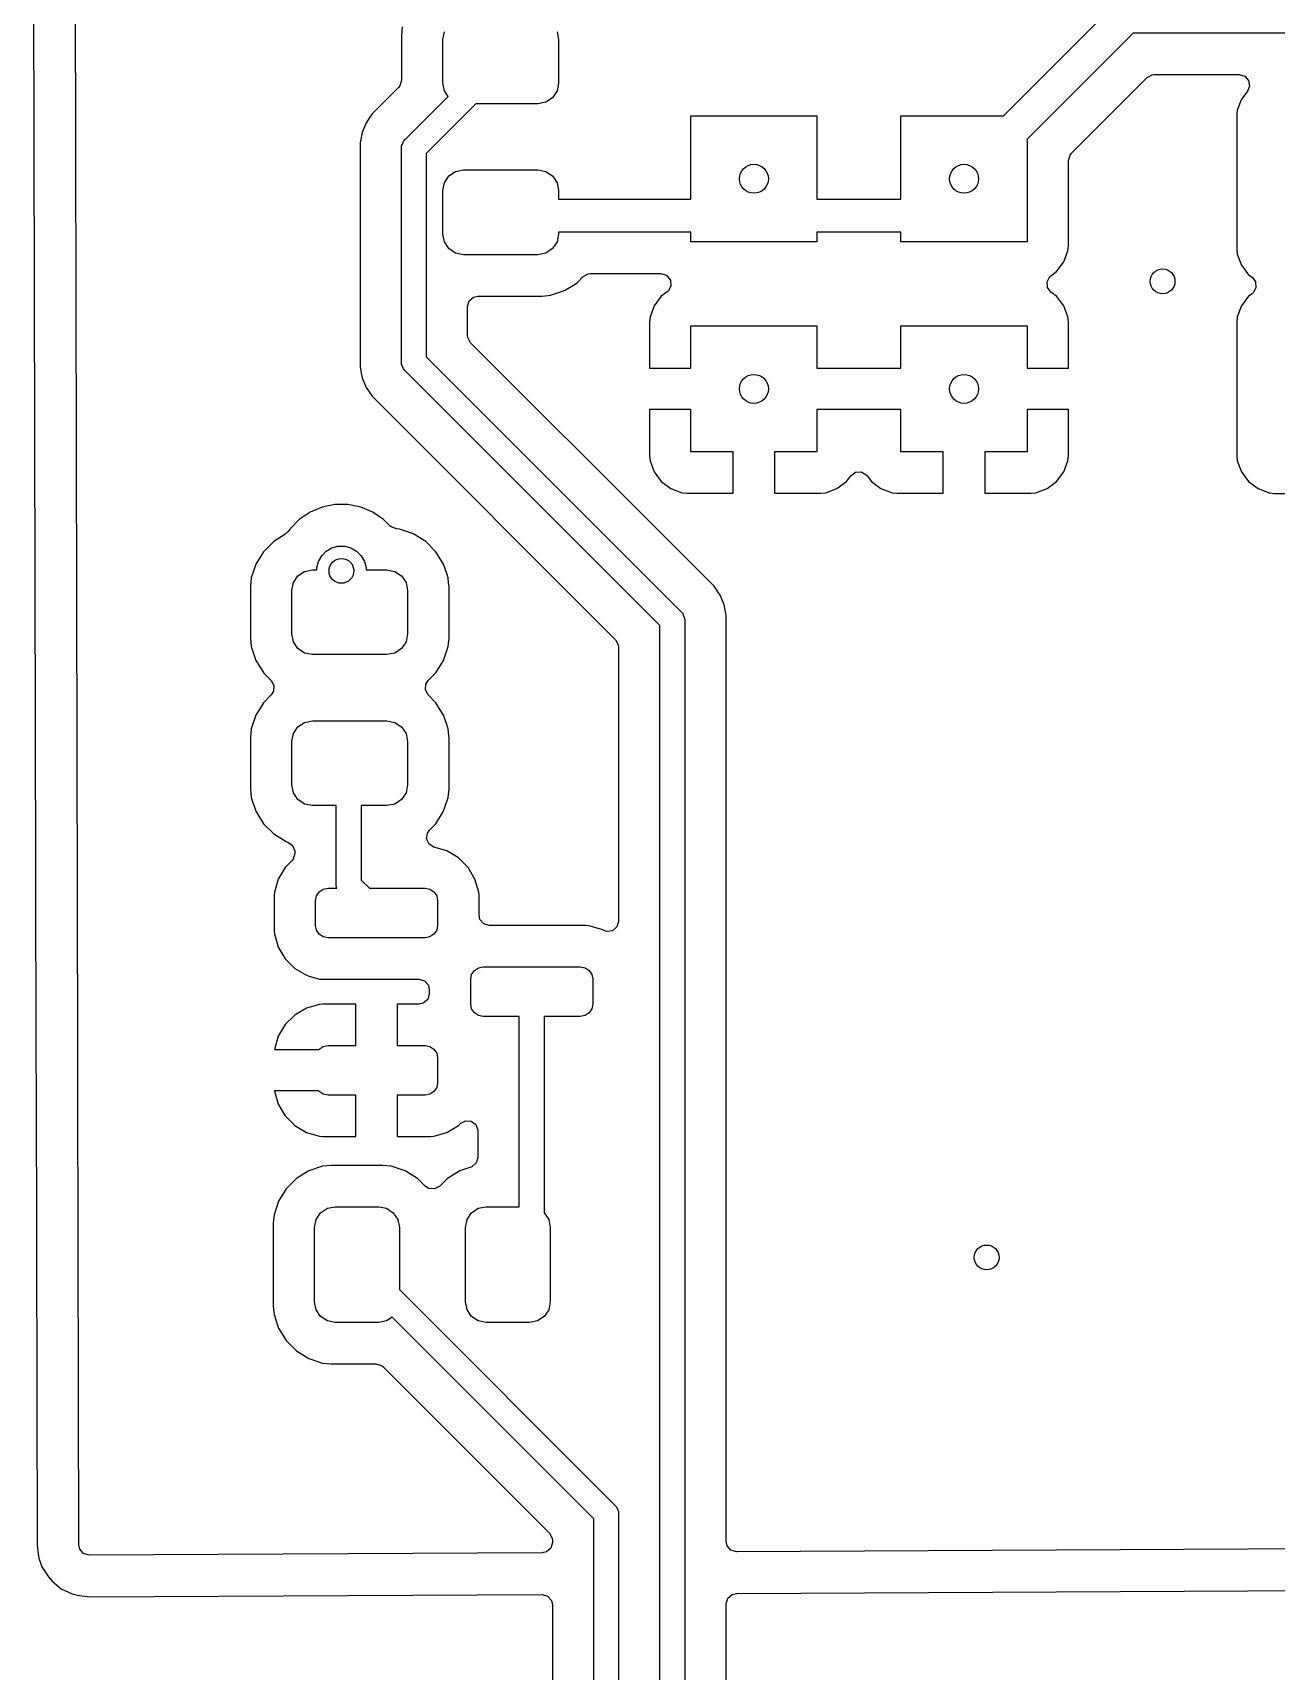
# Model space of a CAD drawing. Header units: inches. Extents: x -1.73 to 1.75, y 0.02 to 4.69.
# Drawn here: x -0.824 to -0.232, y 2.933 to 3.713 of the extents above; entities that cross this region are included whole.
import ezdxf

# ---------------------------------------------------------------- set-up
doc = ezdxf.new("R2010")
doc.units = ezdxf.units.IN
doc.header["$MEASUREMENT"] = 0
doc.layers.add('BLACK', color=250, linetype='CONTINUOUS')

msp = doc.modelspace()

# ---------------------------------------------------------------- linework, layer by layer
at = {"layer": 'BLACK', "linetype": 'CONTINUOUS'}
for p, q in [((-0.80267, 3.22884), (-0.80419, 3.90769)), ((-0.82407, 3.89838), (-0.82276, 3.31295)), ((-0.36201, 3.67331), (-0.30928, 3.72604)), ((-0.6482, 3.71556), (-0.64861, 3.71152)), ((-0.6289, 3.70955), (-0.62816, 3.71331)), ((-0.57454, 3.71331), (-0.57379, 3.70955)), ((-0.30045, 3.7126), (-0.35087, 3.66217)), ((-0.04555, 3.7126), (-0.30045, 3.7126)), ((-0.64861, 3.71152), (-0.64861, 3.69019)), ((-0.6289, 3.68888), (-0.6289, 3.70955)), ((-0.57379, 3.70955), (-0.57379, 3.68888)), ((-0.64861, 3.69019), (-0.64938, 3.68755)), ((-0.62816, 3.68511), (-0.6289, 3.68888)), ((-0.57379, 3.68888), (-0.57454, 3.68511)), ((-0.32974, 3.65544), (-0.29371, 3.69146)), ((-0.29371, 3.69146), (-0.2913, 3.69278)), ((-0.2913, 3.69278), (-0.29026, 3.69289)), ((-0.29026, 3.69289), (-0.24987, 3.69289)), ((-0.24987, 3.69289), (-0.24723, 3.69212)), ((-0.24723, 3.69212), (-0.24543, 3.69004)), ((-0.24543, 3.69004), (-0.24504, 3.68732)), ((-0.65004, 3.68674), (-0.66262, 3.67416)), ((-0.64938, 3.68755), (-0.65004, 3.68674)), ((-0.6469, 3.66201), (-0.62641, 3.6825)), ((-0.62641, 3.6825), (-0.62816, 3.68511)), ((-0.57667, 3.68192), (-0.57986, 3.67978)), ((-0.57454, 3.68511), (-0.57667, 3.68192)), ((-0.24882, 3.68127), (-0.2508, 3.67596)), ((-0.2468, 3.68396), (-0.24882, 3.68127)), ((-0.24882, 3.68127), (-0.24882, 3.68127)), ((-0.24596, 3.68509), (-0.2468, 3.68396)), ((-0.24504, 3.68732), (-0.24596, 3.68509)), ((-0.66262, 3.67416), (-0.66399, 3.67211)), ((-0.61317, 3.67904), (-0.63682, 3.65539)), ((-0.58363, 3.67904), (-0.61317, 3.67904)), ((-0.57986, 3.67978), (-0.58363, 3.67904)), ((-0.51087, 3.63366), (-0.51087, 3.67331)), ((-0.51087, 3.67331), (-0.45087, 3.67331)), ((-0.45087, 3.67331), (-0.45087, 3.63366)), ((-0.41087, 3.63366), (-0.41087, 3.67331)), ((-0.41087, 3.67331), (-0.36201, 3.67331)), ((-0.25098, 3.67427), (-0.25105, 3.67362)), ((-0.25105, 3.67362), (-0.25105, 3.67362)), ((-0.25105, 3.67362), (-0.25105, 3.60985)), ((-0.2508, 3.67596), (-0.25098, 3.67427)), ((-0.66542, 3.66997), (-0.66735, 3.6653)), ((-0.66532, 3.67011), (-0.66542, 3.66997)), ((-0.66542, 3.66997), (-0.66542, 3.66997)), ((-0.6653, 3.67015), (-0.66532, 3.67011)), ((-0.66532, 3.67011), (-0.66532, 3.67011)), ((-0.66399, 3.67211), (-0.6653, 3.67015)), ((-0.66735, 3.6653), (-0.66833, 3.66036)), ((-0.66833, 3.66036), (-0.66833, 3.55359)), ((-0.66735, 3.6653), (-0.66735, 3.6653)), ((-0.64863, 3.65783), (-0.64852, 3.65899)), ((-0.64863, 3.55611), (-0.64863, 3.65783)), ((-0.64852, 3.65899), (-0.64815, 3.65987)), ((-0.64815, 3.65987), (-0.64763, 3.66112)), ((-0.64763, 3.66112), (-0.6469, 3.66201)), ((-0.35087, 3.66217), (-0.35087, 3.61331)), ((-0.63682, 3.65539), (-0.63682, 3.55856)), ((-0.33117, 3.65199), (-0.33039, 3.65463)), ((-0.33117, 3.61142), (-0.33117, 3.65199)), ((-0.33039, 3.65463), (-0.32974, 3.65544)), ((-0.62816, 3.64146), (-0.62602, 3.64466)), ((-0.62602, 3.64466), (-0.62283, 3.64679)), ((-0.62283, 3.64679), (-0.61906, 3.64754)), ((-0.61906, 3.64754), (-0.58363, 3.64754)), ((-0.58363, 3.64754), (-0.57986, 3.64679)), ((-0.57986, 3.64679), (-0.57667, 3.64466)), ((-0.57667, 3.64466), (-0.57454, 3.64146)), ((-0.6289, 3.6377), (-0.62816, 3.64146)), ((-0.6289, 3.61703), (-0.6289, 3.6377)), ((-0.57454, 3.64146), (-0.57379, 3.6377)), ((-0.57379, 3.6377), (-0.57379, 3.63366)), ((-0.57379, 3.63366), (-0.51087, 3.63366)), ((-0.45087, 3.63366), (-0.41087, 3.63366)), ((-0.62816, 3.61326), (-0.6289, 3.61703)), ((-0.62602, 3.61007), (-0.62816, 3.61326)), ((-0.57454, 3.61326), (-0.57667, 3.61007)), ((-0.57379, 3.61703), (-0.57454, 3.61326)), ((-0.51087, 3.61791), (-0.57379, 3.61791)), ((-0.57379, 3.61791), (-0.57379, 3.61703)), ((-0.51087, 3.61331), (-0.51087, 3.61791)), ((-0.45087, 3.61331), (-0.51087, 3.61331)), ((-0.41087, 3.61791), (-0.45087, 3.61791)), ((-0.45087, 3.61791), (-0.45087, 3.61331)), ((-0.41087, 3.61331), (-0.41087, 3.61791)), ((-0.35087, 3.61331), (-0.41087, 3.61331)), ((-0.33142, 3.60908), (-0.33117, 3.61142)), ((-0.62283, 3.60793), (-0.62602, 3.61007)), ((-0.61906, 3.60719), (-0.62283, 3.60793)), ((-0.58363, 3.60719), (-0.61906, 3.60719)), ((-0.57986, 3.60793), (-0.58363, 3.60719)), ((-0.57667, 3.61007), (-0.57986, 3.60793)), ((-0.3368, 3.59923), (-0.3334, 3.60377)), ((-0.3334, 3.60377), (-0.33142, 3.60908)), ((-0.25105, 3.60985), (-0.25105, 3.60985)), ((-0.25105, 3.60985), (-0.2508, 3.6075)), ((-0.2508, 3.6075), (-0.24882, 3.60219)), ((-0.56518, 3.59369), (-0.56209, 3.59678)), ((-0.56209, 3.59678), (-0.55968, 3.5981)), ((-0.55968, 3.5981), (-0.55864, 3.59821)), ((-0.55864, 3.59821), (-0.52521, 3.59821)), ((-0.52521, 3.59821), (-0.52257, 3.59743)), ((-0.52257, 3.59743), (-0.52228, 3.59724)), ((-0.52228, 3.59724), (-0.52224, 3.5972)), ((-0.52224, 3.5972), (-0.52059, 3.595)), ((-0.34135, 3.59433), (-0.34003, 3.59675)), ((-0.34003, 3.59675), (-0.33951, 3.5972)), ((-0.33951, 3.5972), (-0.3368, 3.59923)), ((-0.24882, 3.60219), (-0.24882, 3.60219)), ((-0.24882, 3.60219), (-0.24542, 3.59766)), ((-0.24542, 3.59766), (-0.24542, 3.59766)), ((-0.24542, 3.59766), (-0.24378, 3.59643)), ((-0.24378, 3.59643), (-0.24213, 3.59423)), ((-0.61426, 3.58704), (-0.61223, 3.58748)), ((-0.61223, 3.58748), (-0.58166, 3.58748)), ((-0.58166, 3.58748), (-0.57761, 3.58789)), ((-0.58166, 3.58748), (-0.58166, 3.58748)), ((-0.57761, 3.58789), (-0.57106, 3.59007)), ((-0.57106, 3.59007), (-0.56518, 3.59369)), ((-0.52494, 3.58737), (-0.52833, 3.58284)), ((-0.52224, 3.58939), (-0.52494, 3.58737)), ((-0.52171, 3.58984), (-0.52224, 3.58939)), ((-0.5204, 3.59226), (-0.52171, 3.58984)), ((-0.52059, 3.595), (-0.5204, 3.59226)), ((-0.34115, 3.59159), (-0.34135, 3.59433)), ((-0.3395, 3.58939), (-0.34115, 3.59159)), ((-0.33681, 3.58737), (-0.3395, 3.58939)), ((-0.33342, 3.58284), (-0.33681, 3.58737)), ((-0.24542, 3.58738), (-0.24882, 3.58285)), ((-0.24378, 3.58861), (-0.24542, 3.58738)), ((-0.24542, 3.58738), (-0.24542, 3.58738)), ((-0.24326, 3.58907), (-0.24378, 3.58861)), ((-0.24194, 3.59148), (-0.24326, 3.58907)), ((-0.24213, 3.59423), (-0.24194, 3.59148)), ((-0.61711, 3.5826), (-0.61634, 3.58524)), ((-0.61711, 3.56874), (-0.61711, 3.5826)), ((-0.61634, 3.58524), (-0.61426, 3.58704)), ((-0.52833, 3.58284), (-0.53031, 3.57753)), ((-0.52833, 3.58284), (-0.52833, 3.58284)), ((-0.33144, 3.57753), (-0.33342, 3.58284)), ((-0.33342, 3.58284), (-0.33342, 3.58284)), ((-0.24882, 3.58285), (-0.2508, 3.57754)), ((-0.24882, 3.58285), (-0.24882, 3.58285)), ((-0.53031, 3.57753), (-0.53056, 3.57519)), ((-0.53056, 3.57519), (-0.53056, 3.55315)), ((-0.53031, 3.57753), (-0.53031, 3.57753)), ((-0.51087, 3.55315), (-0.51087, 3.57331)), ((-0.51087, 3.57331), (-0.45087, 3.57331)), ((-0.45087, 3.57331), (-0.45087, 3.55315)), ((-0.41087, 3.55315), (-0.41087, 3.57331)), ((-0.41087, 3.57331), (-0.35087, 3.57331)), ((-0.35087, 3.57331), (-0.35087, 3.55315)), ((-0.33119, 3.57519), (-0.33144, 3.57753)), ((-0.33144, 3.57753), (-0.33144, 3.57753)), ((-0.33119, 3.55315), (-0.33119, 3.57519)), ((-0.33119, 3.57519), (-0.33119, 3.57519)), ((-0.2508, 3.57754), (-0.25105, 3.57519)), ((-0.25105, 3.57519), (-0.25105, 3.57519)), ((-0.25105, 3.57519), (-0.25105, 3.51142)), ((-0.617, 3.5677), (-0.61711, 3.56874)), ((-0.61568, 3.56529), (-0.617, 3.5677)), ((-0.52455, 3.47415), (-0.61568, 3.56529)), ((-0.63682, 3.55856), (-0.51551, 3.43725)), ((-0.66833, 3.55359), (-0.66761, 3.54996)), ((-0.66761, 3.54996), (-0.66761, 3.54996)), ((-0.66761, 3.54996), (-0.66735, 3.54864)), ((-0.66735, 3.54864), (-0.66735, 3.54864)), ((-0.66735, 3.54864), (-0.66735, 3.54863)), ((-0.66735, 3.54863), (-0.66542, 3.54398)), ((-0.64852, 3.55496), (-0.64863, 3.55611)), ((-0.6483, 3.55443), (-0.64852, 3.55496)), ((-0.64763, 3.55283), (-0.6483, 3.55443)), ((-0.6469, 3.55193), (-0.64763, 3.55283)), ((-0.52559, 3.43062), (-0.6469, 3.55193)), ((-0.53056, 3.55315), (-0.51087, 3.55315)), ((-0.45087, 3.55315), (-0.41087, 3.55315)), ((-0.35087, 3.55315), (-0.33119, 3.55315)), ((-0.66542, 3.54398), (-0.66262, 3.53978)), ((-0.66262, 3.53978), (-0.66262, 3.53978)), ((-0.66262, 3.53978), (-0.66262, 3.53978)), ((-0.66262, 3.53978), (-0.54673, 3.42389)), ((-0.53056, 3.53346), (-0.53056, 3.51142)), ((-0.51087, 3.53346), (-0.53056, 3.53346)), ((-0.51087, 3.51331), (-0.51087, 3.53346)), ((-0.45087, 3.53346), (-0.45087, 3.51331)), ((-0.41087, 3.53346), (-0.45087, 3.53346)), ((-0.41087, 3.51331), (-0.41087, 3.53346)), ((-0.33119, 3.53346), (-0.35087, 3.53346)), ((-0.35087, 3.53346), (-0.35087, 3.51331)), ((-0.33119, 3.51142), (-0.33119, 3.53346)), ((-0.53056, 3.51142), (-0.53031, 3.50908)), ((-0.49072, 3.51331), (-0.51087, 3.51331)), ((-0.49072, 3.49362), (-0.49072, 3.51331)), ((-0.45087, 3.51331), (-0.47103, 3.51331)), ((-0.47103, 3.51331), (-0.47103, 3.49362)), ((-0.39072, 3.51331), (-0.41087, 3.51331)), ((-0.39072, 3.49362), (-0.39072, 3.51331)), ((-0.35087, 3.51331), (-0.37103, 3.51331)), ((-0.37103, 3.51331), (-0.37103, 3.49362)), ((-0.33144, 3.50908), (-0.33119, 3.51142)), ((-0.33119, 3.51142), (-0.33119, 3.51142)), ((-0.25105, 3.51142), (-0.25105, 3.51142)), ((-0.25105, 3.51142), (-0.2508, 3.50908)), ((-0.53031, 3.50908), (-0.53031, 3.50908)), ((-0.53031, 3.50908), (-0.52833, 3.50378)), ((-0.52833, 3.50378), (-0.52833, 3.50378)), ((-0.52833, 3.50378), (-0.52494, 3.49924)), ((-0.43681, 3.49924), (-0.43478, 3.50196)), ((-0.43478, 3.50196), (-0.43258, 3.5036)), ((-0.43258, 3.5036), (-0.42984, 3.5038)), ((-0.42984, 3.5038), (-0.42742, 3.50248)), ((-0.42742, 3.50248), (-0.42696, 3.50196)), ((-0.42696, 3.50196), (-0.42494, 3.49924)), ((-0.33681, 3.49924), (-0.33342, 3.50378)), ((-0.33342, 3.50378), (-0.33144, 3.50908)), ((-0.33342, 3.50378), (-0.33342, 3.50378)), ((-0.33144, 3.50908), (-0.33144, 3.50908)), ((-0.2508, 3.50908), (-0.24882, 3.50377)), ((-0.24882, 3.50377), (-0.24882, 3.50377)), ((-0.24882, 3.50377), (-0.24542, 3.49923)), ((-0.52494, 3.49924), (-0.52494, 3.49924)), ((-0.52494, 3.49924), (-0.5204, 3.49585)), ((-0.5204, 3.49585), (-0.5204, 3.49585)), ((-0.5204, 3.49585), (-0.5151, 3.49387)), ((-0.5151, 3.49387), (-0.5151, 3.49387)), ((-0.5151, 3.49387), (-0.51276, 3.49362)), ((-0.44899, 3.49362), (-0.44665, 3.49387)), ((-0.44665, 3.49387), (-0.44134, 3.49585)), ((-0.44665, 3.49387), (-0.44665, 3.49387)), ((-0.44134, 3.49585), (-0.43681, 3.49924)), ((-0.44134, 3.49585), (-0.44134, 3.49585)), ((-0.42494, 3.49924), (-0.4204, 3.49585)), ((-0.4204, 3.49585), (-0.4204, 3.49585)), ((-0.4204, 3.49585), (-0.4151, 3.49387)), ((-0.4151, 3.49387), (-0.4151, 3.49387)), ((-0.4151, 3.49387), (-0.41276, 3.49362)), ((-0.34899, 3.49362), (-0.34665, 3.49387)), ((-0.34665, 3.49387), (-0.34134, 3.49585)), ((-0.34665, 3.49387), (-0.34665, 3.49387)), ((-0.34134, 3.49585), (-0.33681, 3.49924)), ((-0.34134, 3.49585), (-0.34134, 3.49585)), ((-0.33681, 3.49924), (-0.33681, 3.49924)), ((-0.24542, 3.49923), (-0.24542, 3.49923)), ((-0.24542, 3.49923), (-0.24089, 3.49583)), ((-0.24089, 3.49583), (-0.24089, 3.49583)), ((-0.24089, 3.49583), (-0.23558, 3.49385)), ((-0.23558, 3.49385), (-0.23558, 3.49385)), ((-0.23558, 3.49385), (-0.2353, 3.49383)), ((-0.2353, 3.49383), (-0.23323, 3.4936)), ((-0.68636, 3.487), (-0.69209, 3.48462)), ((-0.68027, 3.48821), (-0.68636, 3.487)), ((-0.68636, 3.487), (-0.68636, 3.487)), ((-0.67406, 3.48821), (-0.68027, 3.48821)), ((-0.68027, 3.48821), (-0.68027, 3.48821)), ((-0.66797, 3.487), (-0.67406, 3.48821)), ((-0.67406, 3.48821), (-0.67406, 3.48821)), ((-0.66224, 3.48462), (-0.66797, 3.487)), ((-0.66797, 3.487), (-0.66797, 3.487)), ((-0.51276, 3.49362), (-0.51276, 3.49362)), ((-0.51276, 3.49362), (-0.49072, 3.49362)), ((-0.47103, 3.49362), (-0.44899, 3.49362)), ((-0.44899, 3.49362), (-0.44899, 3.49362)), ((-0.41276, 3.49362), (-0.41276, 3.49362)), ((-0.41276, 3.49362), (-0.39072, 3.49362)), ((-0.37103, 3.49362), (-0.34899, 3.49362)), ((-0.34899, 3.49362), (-0.34899, 3.49362)), ((-0.23323, 3.4936), (-0.16946, 3.4936)), ((-0.69726, 3.48117), (-0.70165, 3.47678)), ((-0.69209, 3.48462), (-0.69726, 3.48117)), ((-0.69209, 3.48462), (-0.69209, 3.48462)), ((-0.65708, 3.48117), (-0.66224, 3.48462)), ((-0.66224, 3.48462), (-0.66224, 3.48462)), ((-0.65393, 3.47803), (-0.65708, 3.48117)), ((-0.65708, 3.48117), (-0.65708, 3.48117)), ((-0.65708, 3.48117), (-0.65708, 3.48117)), ((-0.7094, 3.47068), (-0.71428, 3.46579)), ((-0.70406, 3.47397), (-0.7094, 3.47068)), ((-0.70256, 3.47541), (-0.70406, 3.47397)), ((-0.70165, 3.47678), (-0.70256, 3.47541)), ((-0.65353, 3.47767), (-0.65393, 3.47803)), ((-0.65098, 3.47663), (-0.65353, 3.47767)), ((-0.6495, 3.47648), (-0.65098, 3.47663)), ((-0.64294, 3.4743), (-0.6495, 3.47648)), ((-0.6495, 3.47648), (-0.6495, 3.47648)), ((-0.64269, 3.47415), (-0.64294, 3.4743)), ((-0.64294, 3.4743), (-0.64294, 3.4743)), ((-0.63706, 3.47068), (-0.64269, 3.47415)), ((-0.63218, 3.46579), (-0.63706, 3.47068)), ((-0.49979, 3.4494), (-0.52455, 3.47415)), ((-0.71428, 3.46579), (-0.71791, 3.45991)), ((-0.68808, 3.46121), (-0.68654, 3.46388)), ((-0.68654, 3.46388), (-0.68436, 3.46606)), ((-0.68436, 3.46606), (-0.68169, 3.4676)), ((-0.68169, 3.4676), (-0.67871, 3.4684)), ((-0.67871, 3.4684), (-0.67562, 3.4684)), ((-0.67562, 3.4684), (-0.67265, 3.4676)), ((-0.67265, 3.4676), (-0.66998, 3.46606)), ((-0.66998, 3.46606), (-0.6678, 3.46388)), ((-0.6678, 3.46388), (-0.66625, 3.46121)), ((-0.62855, 3.45991), (-0.63218, 3.46579)), ((-0.719, 3.45661), (-0.72008, 3.45336)), ((-0.71791, 3.45991), (-0.719, 3.45661)), ((-0.71791, 3.45991), (-0.71791, 3.45991)), ((-0.6979, 3.4543), (-0.69471, 3.45644)), ((-0.69471, 3.45644), (-0.69094, 3.45719)), ((-0.69094, 3.45719), (-0.68888, 3.45719)), ((-0.68888, 3.45823), (-0.68808, 3.46121)), ((-0.68888, 3.45719), (-0.68888, 3.45823)), ((-0.66625, 3.46121), (-0.66546, 3.45823)), ((-0.66546, 3.45823), (-0.66546, 3.45719)), ((-0.66546, 3.45719), (-0.65551, 3.45719)), ((-0.65551, 3.45719), (-0.65175, 3.45644)), ((-0.65175, 3.45644), (-0.64855, 3.4543)), ((-0.62692, 3.45498), (-0.62855, 3.45991)), ((-0.62638, 3.45336), (-0.62692, 3.45498)), ((-0.72008, 3.45336), (-0.72049, 3.44931)), ((-0.72049, 3.44931), (-0.72049, 3.4247)), ((-0.72008, 3.45336), (-0.72008, 3.45336)), ((-0.72008, 3.45336), (-0.72008, 3.45336)), ((-0.70079, 3.44734), (-0.70004, 3.45111)), ((-0.70079, 3.42667), (-0.70079, 3.44734)), ((-0.70004, 3.45111), (-0.6979, 3.4543)), ((-0.64855, 3.4543), (-0.64642, 3.45111)), ((-0.64642, 3.45111), (-0.64567, 3.44734)), ((-0.64567, 3.44734), (-0.64567, 3.42667)), ((-0.62614, 3.45108), (-0.62638, 3.45336)), ((-0.62638, 3.45336), (-0.62638, 3.45336)), ((-0.62596, 3.44931), (-0.62614, 3.45108)), ((-0.62596, 3.4247), (-0.62596, 3.44931)), ((-0.49772, 3.4463), (-0.49979, 3.4494)), ((-0.49699, 3.4452), (-0.49772, 3.4463)), ((-0.49683, 3.44482), (-0.49699, 3.4452)), ((-0.49506, 3.44054), (-0.49683, 3.44482)), ((-0.49407, 3.43559), (-0.49506, 3.44054)), ((-0.49506, 3.44054), (-0.49506, 3.44054)), ((-0.49506, 3.44054), (-0.49506, 3.44054)), ((-0.51551, 3.43725), (-0.51477, 3.43635)), ((-0.51477, 3.43635), (-0.5145, 3.43568)), ((-0.5145, 3.43568), (-0.51389, 3.43422)), ((-0.51389, 3.43422), (-0.51378, 3.43307)), ((-0.51378, 3.43307), (-0.51378, 2.38019)), ((-0.49407, 3.22056), (-0.49407, 3.43559)), ((-0.72049, 3.4247), (-0.72049, 3.4247)), ((-0.72049, 3.4247), (-0.72008, 3.42066)), ((-0.70004, 3.42291), (-0.70079, 3.42667)), ((-0.64567, 3.42667), (-0.64642, 3.42291)), ((-0.62638, 3.42066), (-0.62596, 3.4247)), ((-0.54673, 3.42389), (-0.54541, 3.42148)), ((-0.52559, 2.38019), (-0.52559, 3.43062)), ((-0.72008, 3.42066), (-0.72008, 3.42066)), ((-0.72008, 3.42066), (-0.71791, 3.4141)), ((-0.6979, 3.41971), (-0.70004, 3.42291)), ((-0.69471, 3.41758), (-0.6979, 3.41971)), ((-0.69094, 3.41683), (-0.69471, 3.41758)), ((-0.65551, 3.41683), (-0.69094, 3.41683)), ((-0.65175, 3.41758), (-0.65551, 3.41683)), ((-0.64855, 3.41971), (-0.65175, 3.41758)), ((-0.64642, 3.42291), (-0.64855, 3.41971)), ((-0.62855, 3.4141), (-0.62638, 3.42066)), ((-0.54541, 3.42148), (-0.5453, 3.42044)), ((-0.5453, 3.42044), (-0.5453, 3.28986)), ((-0.71791, 3.4141), (-0.71791, 3.4141)), ((-0.71791, 3.4141), (-0.71757, 3.41355)), ((-0.71757, 3.41355), (-0.71434, 3.40832)), ((-0.71434, 3.40832), (-0.71428, 3.40822)), ((-0.71428, 3.40822), (-0.71059, 3.40453)), ((-0.63538, 3.40502), (-0.63218, 3.40822)), ((-0.63218, 3.40822), (-0.62855, 3.4141)), ((-0.71059, 3.40453), (-0.70927, 3.40212)), ((-0.70927, 3.40212), (-0.70947, 3.39938)), ((-0.63718, 3.40004), (-0.63699, 3.40279)), ((-0.63699, 3.40279), (-0.63586, 3.40453)), ((-0.63586, 3.40453), (-0.63538, 3.40502)), ((-0.71428, 3.39394), (-0.71791, 3.38806)), ((-0.71059, 3.39763), (-0.71428, 3.39394)), ((-0.70947, 3.39938), (-0.71059, 3.39763)), ((-0.63586, 3.39763), (-0.63718, 3.40004)), ((-0.63218, 3.39394), (-0.63586, 3.39763)), ((-0.62855, 3.38806), (-0.63218, 3.39394)), ((-0.71791, 3.38806), (-0.72008, 3.38151)), ((-0.71791, 3.38806), (-0.71791, 3.38806)), ((-0.6979, 3.38245), (-0.69471, 3.38459)), ((-0.69471, 3.38459), (-0.69094, 3.38533)), ((-0.69094, 3.38533), (-0.65551, 3.38533)), ((-0.65551, 3.38533), (-0.65175, 3.38459)), ((-0.65175, 3.38459), (-0.64855, 3.38245)), ((-0.62723, 3.38409), (-0.62855, 3.38806)), ((-0.72008, 3.38151), (-0.72049, 3.37746)), ((-0.72049, 3.37746), (-0.72049, 3.35285)), ((-0.72008, 3.38151), (-0.72008, 3.38151)), ((-0.72008, 3.38151), (-0.72008, 3.38151)), ((-0.70079, 3.37549), (-0.70004, 3.37926)), ((-0.70004, 3.37926), (-0.6979, 3.38245)), ((-0.64855, 3.38245), (-0.64642, 3.37926)), ((-0.64642, 3.37926), (-0.64567, 3.37549)), ((-0.62638, 3.38151), (-0.62723, 3.38409)), ((-0.62604, 3.37817), (-0.62638, 3.38151)), ((-0.62638, 3.38151), (-0.62638, 3.38151)), ((-0.62596, 3.37746), (-0.62604, 3.37817)), ((-0.62596, 3.35285), (-0.62596, 3.37746)), ((-0.70079, 3.35482), (-0.70079, 3.37549)), ((-0.64567, 3.37549), (-0.64567, 3.35482)), ((-0.70004, 3.35106), (-0.70079, 3.35482)), ((-0.64567, 3.35482), (-0.64642, 3.35106)), ((-0.72049, 3.35285), (-0.72049, 3.35285)), ((-0.72049, 3.35285), (-0.72008, 3.34881)), ((-0.72008, 3.34881), (-0.72008, 3.34881)), ((-0.72008, 3.34881), (-0.71995, 3.34843)), ((-0.71995, 3.34843), (-0.71791, 3.34225)), ((-0.6979, 3.34786), (-0.70004, 3.35106)), ((-0.69471, 3.34573), (-0.6979, 3.34786)), ((-0.69094, 3.34498), (-0.69471, 3.34573)), ((-0.65175, 3.34573), (-0.65551, 3.34498)), ((-0.64855, 3.34786), (-0.65175, 3.34573)), ((-0.64642, 3.35106), (-0.64855, 3.34786)), ((-0.62855, 3.34225), (-0.62638, 3.34881)), ((-0.62638, 3.34881), (-0.62596, 3.35285)), ((-0.71791, 3.34225), (-0.71428, 3.33637)), ((-0.67963, 3.34498), (-0.69094, 3.34498)), ((-0.67963, 3.30709), (-0.67963, 3.34498)), ((-0.65551, 3.34498), (-0.66781, 3.34498)), ((-0.66781, 3.34498), (-0.66781, 3.30953)), ((-0.63218, 3.33637), (-0.62855, 3.34225)), ((-0.71428, 3.33637), (-0.7094, 3.33149)), ((-0.7094, 3.33149), (-0.70352, 3.32786)), ((-0.63662, 3.32915), (-0.63624, 3.33187)), ((-0.63624, 3.33187), (-0.63524, 3.33331)), ((-0.63524, 3.33331), (-0.63218, 3.33637)), ((-0.70352, 3.32786), (-0.70268, 3.32758)), ((-0.70268, 3.32758), (-0.70042, 3.32602)), ((-0.70042, 3.32602), (-0.69936, 3.32348)), ((-0.69936, 3.32348), (-0.69933, 3.32295)), ((-0.69933, 3.32295), (-0.69933, 3.32218)), ((-0.63547, 3.32665), (-0.63662, 3.32915)), ((-0.63315, 3.32517), (-0.63547, 3.32665)), ((-0.62705, 3.3234), (-0.63315, 3.32517)), ((-0.62148, 3.3201), (-0.62705, 3.3234)), ((-0.62705, 3.3234), (-0.62705, 3.3234)), ((-0.70396, 3.31553), (-0.70725, 3.30996)), ((-0.70076, 3.31873), (-0.70396, 3.31553)), ((-0.70396, 3.31553), (-0.70396, 3.31553)), ((-0.70011, 3.31954), (-0.70076, 3.31873)), ((-0.69933, 3.32218), (-0.70011, 3.31954)), ((-0.61691, 3.31553), (-0.62148, 3.3201)), ((-0.62148, 3.3201), (-0.62148, 3.3201)), ((-0.61361, 3.30996), (-0.61691, 3.31553)), ((-0.61691, 3.31553), (-0.61691, 3.31553)), ((-0.61691, 3.31553), (-0.61691, 3.31553)), ((-0.82276, 3.31295), (-0.82257, 3.22879)), ((-0.70725, 3.30996), (-0.70906, 3.30374)), ((-0.70725, 3.30996), (-0.70725, 3.30996)), ((-0.67951, 3.30593), (-0.67963, 3.30709)), ((-0.66781, 3.30953), (-0.66389, 3.30561)), ((-0.61181, 3.30374), (-0.61361, 3.30996)), ((-0.61361, 3.30996), (-0.61361, 3.30996)), ((-0.61361, 3.30996), (-0.61361, 3.30996)), ((-0.70906, 3.30374), (-0.70917, 3.30229)), ((-0.70917, 3.30229), (-0.70917, 3.28531)), ((-0.70906, 3.30374), (-0.70906, 3.30374)), ((-0.68947, 3.2997), (-0.68902, 3.30196)), ((-0.68947, 3.28789), (-0.68947, 3.2997)), ((-0.68902, 3.30196), (-0.68774, 3.30388)), ((-0.68774, 3.30388), (-0.68582, 3.30516)), ((-0.68582, 3.30516), (-0.68356, 3.30561)), ((-0.68356, 3.30561), (-0.67938, 3.30561)), ((-0.67938, 3.30561), (-0.67951, 3.30593)), ((-0.66389, 3.30561), (-0.6373, 3.30561)), ((-0.6373, 3.30561), (-0.63504, 3.30516)), ((-0.63504, 3.30516), (-0.63313, 3.30388)), ((-0.63313, 3.30388), (-0.63185, 3.30196)), ((-0.63185, 3.30196), (-0.6314, 3.2997)), ((-0.6314, 3.2997), (-0.6314, 3.28789)), ((-0.61169, 3.30229), (-0.61181, 3.30374)), ((-0.61181, 3.30374), (-0.61181, 3.30374)), ((-0.61169, 3.2928), (-0.61169, 3.30229)), ((-0.61169, 3.30229), (-0.61169, 3.30229)), ((-0.61125, 3.29077), (-0.61169, 3.2928)), ((-0.70917, 3.28531), (-0.70906, 3.28386)), ((-0.70906, 3.28386), (-0.70906, 3.28386)), ((-0.70906, 3.28386), (-0.70725, 3.27764)), ((-0.68902, 3.28563), (-0.68947, 3.28789)), ((-0.68774, 3.28372), (-0.68902, 3.28563)), ((-0.68582, 3.28244), (-0.68774, 3.28372)), ((-0.63313, 3.28372), (-0.63504, 3.28244)), ((-0.63185, 3.28563), (-0.63313, 3.28372)), ((-0.6314, 3.28789), (-0.63185, 3.28563)), ((-0.60945, 3.28869), (-0.61125, 3.29077)), ((-0.60681, 3.28791), (-0.60945, 3.28869)), ((-0.5609, 3.28791), (-0.60681, 3.28791)), ((-0.55945, 3.2878), (-0.5609, 3.28791)), ((-0.5609, 3.28791), (-0.5609, 3.28791)), ((-0.55323, 3.28599), (-0.55945, 3.2878)), ((-0.55945, 3.2878), (-0.55945, 3.2878)), ((-0.55266, 3.28566), (-0.55323, 3.28599)), ((-0.55323, 3.28599), (-0.55323, 3.28599)), ((-0.55323, 3.28599), (-0.55323, 3.28599)), ((-0.55087, 3.28503), (-0.55266, 3.28566)), ((-0.54815, 3.28542), (-0.55087, 3.28503)), ((-0.54607, 3.28722), (-0.54815, 3.28542)), ((-0.5453, 3.28986), (-0.54607, 3.28722)), ((-0.70725, 3.27764), (-0.70725, 3.27764)), ((-0.70725, 3.27764), (-0.70396, 3.27207)), ((-0.68356, 3.28199), (-0.68582, 3.28244)), ((-0.6373, 3.28199), (-0.68356, 3.28199)), ((-0.63504, 3.28244), (-0.6373, 3.28199)), ((-0.70396, 3.27207), (-0.70396, 3.27207)), ((-0.70396, 3.27207), (-0.69938, 3.2675)), ((-0.61392, 3.26648), (-0.612, 3.26776)), ((-0.612, 3.26776), (-0.60974, 3.26821)), ((-0.60974, 3.26821), (-0.56348, 3.26821)), ((-0.56348, 3.26821), (-0.56122, 3.26776)), ((-0.56122, 3.26776), (-0.55931, 3.26648)), ((-0.69938, 3.2675), (-0.69938, 3.2675)), ((-0.69938, 3.2675), (-0.69938, 3.2675)), ((-0.69938, 3.2675), (-0.69381, 3.2642)), ((-0.69381, 3.2642), (-0.693, 3.26397)), ((-0.693, 3.26397), (-0.6876, 3.2624)), ((-0.6876, 3.2624), (-0.6876, 3.2624)), ((-0.6876, 3.2624), (-0.6876, 3.2624)), ((-0.6876, 3.2624), (-0.68615, 3.26228)), ((-0.68615, 3.26228), (-0.64024, 3.26228)), ((-0.64024, 3.26228), (-0.6376, 3.26151)), ((-0.6376, 3.26151), (-0.6358, 3.25943)), ((-0.61565, 3.2623), (-0.6152, 3.26456)), ((-0.61565, 3.25049), (-0.61565, 3.2623)), ((-0.6152, 3.26456), (-0.61392, 3.26648)), ((-0.55931, 3.26648), (-0.55803, 3.26456)), ((-0.55803, 3.26456), (-0.55758, 3.2623)), ((-0.55758, 3.2623), (-0.55758, 3.25049)), ((-0.63613, 3.25273), (-0.63821, 3.25093)), ((-0.63535, 3.25537), (-0.63613, 3.25273)), ((-0.6358, 3.25943), (-0.63535, 3.2574)), ((-0.63535, 3.2574), (-0.63535, 3.25537)), ((-0.69937, 3.24528), (-0.70394, 3.24071)), ((-0.69381, 3.24857), (-0.69937, 3.24528)), ((-0.69937, 3.24528), (-0.69937, 3.24528)), ((-0.6876, 3.25038), (-0.69381, 3.24857)), ((-0.69381, 3.24857), (-0.69381, 3.24857)), ((-0.68615, 3.25049), (-0.6876, 3.25038)), ((-0.6876, 3.25038), (-0.6876, 3.25038)), ((-0.67028, 3.25049), (-0.68615, 3.25049)), ((-0.67028, 3.23081), (-0.67028, 3.25049)), ((-0.64024, 3.25049), (-0.65059, 3.25049)), ((-0.65059, 3.25049), (-0.65059, 3.23081)), ((-0.63821, 3.25093), (-0.64024, 3.25049)), ((-0.6152, 3.24823), (-0.61565, 3.25049)), ((-0.61392, 3.24632), (-0.6152, 3.24823)), ((-0.612, 3.24504), (-0.61392, 3.24632)), ((-0.60974, 3.24459), (-0.612, 3.24504)), ((-0.59252, 3.24459), (-0.60974, 3.24459)), ((-0.59252, 3.15404), (-0.59252, 3.24459)), ((-0.56348, 3.24459), (-0.58071, 3.24459)), ((-0.58071, 3.24459), (-0.58071, 3.1512)), ((-0.56122, 3.24504), (-0.56348, 3.24459)), ((-0.55931, 3.24632), (-0.56122, 3.24504)), ((-0.55803, 3.24823), (-0.55931, 3.24632)), ((-0.55758, 3.25049), (-0.55803, 3.24823)), ((-0.70394, 3.24071), (-0.70724, 3.23515)), ((-0.70394, 3.24071), (-0.70394, 3.24071)), ((-0.82257, 3.22879), (-0.82257, 3.22556)), ((-0.80263, 3.20915), (-0.80267, 3.22884)), ((-0.70904, 3.22894), (-0.70905, 3.22884)), ((-0.70905, 3.22884), (-0.6879, 3.22884)), ((-0.70905, 3.22884), (-0.70905, 3.22884)), ((-0.70724, 3.23515), (-0.70904, 3.22894)), ((-0.6879, 3.22884), (-0.68774, 3.22908)), ((-0.68774, 3.22908), (-0.68582, 3.23036)), ((-0.68582, 3.23036), (-0.68356, 3.23081)), ((-0.68356, 3.23081), (-0.67028, 3.23081)), ((-0.65059, 3.23081), (-0.6373, 3.23081)), ((-0.6373, 3.23081), (-0.63504, 3.23036)), ((-0.63504, 3.23036), (-0.63313, 3.22908)), ((-0.63313, 3.22908), (-0.63185, 3.22716)), ((-0.82257, 3.22556), (-0.82253, 3.20911)), ((-0.63185, 3.22716), (-0.6314, 3.2249)), ((-0.6314, 3.2249), (-0.6314, 3.21309)), ((-0.6314, 3.21309), (-0.63185, 3.21083)), ((-0.49407, 2.99471), (-0.49407, 3.22056)), ((-0.82253, 3.20911), (-0.82253, 3.20911)), ((-0.82253, 3.20911), (-0.82205, 2.99304)), ((-0.80214, 2.99309), (-0.80263, 3.20915)), ((-0.6879, 3.20915), (-0.70905, 3.20915)), ((-0.70905, 3.20915), (-0.70905, 3.20915)), ((-0.70905, 3.20915), (-0.70904, 3.20906)), ((-0.70904, 3.20906), (-0.70724, 3.20285)), ((-0.68774, 3.20891), (-0.6879, 3.20915)), ((-0.68582, 3.20763), (-0.68774, 3.20891)), ((-0.68356, 3.20719), (-0.68582, 3.20763)), ((-0.67028, 3.20719), (-0.68356, 3.20719)), ((-0.67028, 3.1875), (-0.67028, 3.20719)), ((-0.6373, 3.20719), (-0.65059, 3.20719)), ((-0.65059, 3.20719), (-0.65059, 3.1875)), ((-0.63504, 3.20763), (-0.6373, 3.20719)), ((-0.63313, 3.20891), (-0.63504, 3.20763)), ((-0.63185, 3.21083), (-0.63313, 3.20891)), ((-0.70724, 3.20285), (-0.70394, 3.19728)), ((-0.70394, 3.19728), (-0.70394, 3.19728)), ((-0.70394, 3.19728), (-0.69937, 3.19271)), ((-0.69937, 3.19271), (-0.69937, 3.19271)), ((-0.69937, 3.19271), (-0.69381, 3.18942)), ((-0.62706, 3.18942), (-0.62149, 3.19271)), ((-0.62149, 3.19271), (-0.62056, 3.19364)), ((-0.62149, 3.19271), (-0.62149, 3.19271)), ((-0.62056, 3.19364), (-0.61814, 3.19496)), ((-0.61814, 3.19496), (-0.6154, 3.19477)), ((-0.6154, 3.19477), (-0.6132, 3.19312)), ((-0.6132, 3.19312), (-0.61224, 3.19054)), ((-0.61224, 3.19054), (-0.61222, 3.19019)), ((-0.61222, 3.19019), (-0.61222, 3.17753)), ((-0.69381, 3.18942), (-0.69381, 3.18942)), ((-0.69381, 3.18942), (-0.6876, 3.18761)), ((-0.6876, 3.18761), (-0.6876, 3.18761)), ((-0.6876, 3.18761), (-0.68615, 3.1875)), ((-0.68615, 3.1875), (-0.68615, 3.1875)), ((-0.68615, 3.1875), (-0.67028, 3.1875)), ((-0.65059, 3.1875), (-0.63472, 3.1875)), ((-0.63472, 3.1875), (-0.63327, 3.18761)), ((-0.63472, 3.1875), (-0.63472, 3.1875)), ((-0.63327, 3.18761), (-0.62706, 3.18942)), ((-0.63327, 3.18761), (-0.63327, 3.18761)), ((-0.62706, 3.18942), (-0.62706, 3.18942)), ((-0.613, 3.17489), (-0.61508, 3.17309)), ((-0.61222, 3.17753), (-0.613, 3.17489)), ((-0.69857, 3.16753), (-0.70345, 3.16264)), ((-0.69269, 3.17115), (-0.69857, 3.16753)), ((-0.68613, 3.17333), (-0.69269, 3.17115)), ((-0.69269, 3.17115), (-0.69269, 3.17115)), ((-0.68209, 3.17374), (-0.68613, 3.17333)), ((-0.68613, 3.17333), (-0.68613, 3.17333)), ((-0.65748, 3.17374), (-0.68209, 3.17374)), ((-0.68209, 3.17374), (-0.68209, 3.17374)), ((-0.65343, 3.17333), (-0.65748, 3.17374)), ((-0.64688, 3.17115), (-0.65343, 3.17333)), ((-0.65343, 3.17333), (-0.65343, 3.17333)), ((-0.641, 3.16753), (-0.64688, 3.17115)), ((-0.63731, 3.16384), (-0.641, 3.16753)), ((-0.641, 3.16753), (-0.641, 3.16753)), ((-0.62672, 3.16753), (-0.63041, 3.16384)), ((-0.62084, 3.17115), (-0.62672, 3.16753)), ((-0.61557, 3.1729), (-0.62084, 3.17115)), ((-0.62084, 3.17115), (-0.62084, 3.17115)), ((-0.61508, 3.17309), (-0.61557, 3.1729)), ((-0.70345, 3.16264), (-0.70708, 3.15677)), ((-0.63556, 3.16272), (-0.63731, 3.16384)), ((-0.63282, 3.16252), (-0.63556, 3.16272)), ((-0.63041, 3.16384), (-0.63282, 3.16252)), ((-0.70708, 3.15677), (-0.70925, 3.15021)), ((-0.70708, 3.15677), (-0.70708, 3.15677)), ((-0.68921, 3.14796), (-0.68708, 3.15115)), ((-0.68708, 3.15115), (-0.68388, 3.15329)), ((-0.68388, 3.15329), (-0.68012, 3.15404)), ((-0.68012, 3.15404), (-0.65945, 3.15404)), ((-0.65945, 3.15404), (-0.65568, 3.15329)), ((-0.65568, 3.15329), (-0.65249, 3.15115)), ((-0.65249, 3.15115), (-0.65036, 3.14796)), ((-0.61736, 3.14796), (-0.61523, 3.15115)), ((-0.61523, 3.15115), (-0.61203, 3.15329)), ((-0.61203, 3.15329), (-0.60827, 3.15404)), ((-0.60827, 3.15404), (-0.59252, 3.15404)), ((-0.58071, 3.1512), (-0.58064, 3.15115)), ((-0.58064, 3.15115), (-0.57851, 3.14796)), ((-0.70925, 3.15021), (-0.70967, 3.14616)), ((-0.70967, 3.14616), (-0.70967, 3.10679)), ((-0.70925, 3.15021), (-0.70925, 3.15021)), ((-0.70925, 3.15021), (-0.70925, 3.15021)), ((-0.68996, 3.14419), (-0.68921, 3.14796)), ((-0.68996, 3.10876), (-0.68996, 3.14419)), ((-0.65036, 3.14796), (-0.64961, 3.14419)), ((-0.64961, 3.14419), (-0.64961, 3.11465)), ((-0.61811, 3.14419), (-0.61736, 3.14796)), ((-0.61811, 3.10876), (-0.61811, 3.14419)), ((-0.57851, 3.14796), (-0.57776, 3.14419)), ((-0.57776, 3.14419), (-0.57776, 3.10876)), ((-0.64961, 3.11465), (-0.54701, 3.01205)), ((-0.70967, 3.10679), (-0.70967, 3.10679)), ((-0.70967, 3.10679), (-0.70925, 3.10274)), ((-0.68921, 3.10499), (-0.68996, 3.10876)), ((-0.68708, 3.1018), (-0.68921, 3.10499)), ((-0.61736, 3.10499), (-0.61811, 3.10876)), ((-0.61523, 3.1018), (-0.61736, 3.10499)), ((-0.57851, 3.10499), (-0.58064, 3.1018)), ((-0.57776, 3.10876), (-0.57851, 3.10499)), ((-0.70925, 3.10274), (-0.70925, 3.10274)), ((-0.70925, 3.10274), (-0.70757, 3.09766)), ((-0.70757, 3.09766), (-0.70708, 3.09619)), ((-0.70708, 3.09619), (-0.70345, 3.09031)), ((-0.68388, 3.09967), (-0.68708, 3.1018)), ((-0.68012, 3.09892), (-0.68388, 3.09967)), ((-0.65945, 3.09892), (-0.68012, 3.09892)), ((-0.65568, 3.09967), (-0.65945, 3.09892)), ((-0.65307, 3.10141), (-0.65568, 3.09967)), ((-0.55709, 3.00543), (-0.65307, 3.10141)), ((-0.61203, 3.09967), (-0.61523, 3.1018)), ((-0.60827, 3.09892), (-0.61203, 3.09967)), ((-0.5876, 3.09892), (-0.60827, 3.09892)), ((-0.58383, 3.09967), (-0.5876, 3.09892)), ((-0.58064, 3.1018), (-0.58383, 3.09967)), ((-0.70345, 3.09031), (-0.69857, 3.08542)), ((-0.69857, 3.08542), (-0.69269, 3.0818)), ((-0.69269, 3.0818), (-0.68613, 3.07963)), ((-0.68613, 3.07963), (-0.68209, 3.07921)), ((-0.68209, 3.07921), (-0.66076, 3.07921)), ((-0.66076, 3.07921), (-0.65812, 3.07844)), ((-0.65812, 3.07844), (-0.65731, 3.07778)), ((-0.65731, 3.07778), (-0.57822, 2.9987)), ((-0.54701, 3.01205), (-0.54627, 3.01115)), ((-0.54627, 3.01115), (-0.54565, 3.00965)), ((-0.55709, 2.32901), (-0.55709, 3.00543)), ((-0.54565, 3.00965), (-0.54539, 3.00903)), ((-0.54539, 3.00903), (-0.54528, 3.00787)), ((-0.54528, 3.00787), (-0.54528, 2.32901)), ((-0.57822, 2.9987), (-0.5769, 2.99628)), ((-0.5769, 2.99628), (-0.57679, 2.99524)), ((-0.57679, 2.99524), (-0.57679, 2.99423)), ((-0.49362, 2.99266), (-0.49407, 2.99471)), ((1.39079, 2.99968), (-0.48917, 2.98983)), ((-0.82205, 2.99304), (-0.82157, 2.98878)), ((-0.82157, 2.98878), (-0.82157, 2.98878)), ((-0.82157, 2.98878), (-0.82112, 2.98674)), ((-0.80169, 2.99105), (-0.80214, 2.99309)), ((-0.79988, 2.98898), (-0.80169, 2.99105)), ((-0.79724, 2.98821), (-0.79988, 2.98898)), ((-0.58165, 2.98934), (-0.79724, 2.98821)), ((-0.57965, 2.98978), (-0.58165, 2.98934)), ((-0.57757, 2.99159), (-0.57965, 2.98978)), ((-0.57679, 2.99423), (-0.57757, 2.99159)), ((-0.49181, 2.99059), (-0.49362, 2.99266)), ((-0.48917, 2.98983), (-0.49181, 2.99059)), ((-0.82112, 2.98674), (-0.82112, 2.98674)), ((-0.82112, 2.98674), (-0.81975, 2.98268)), ((-0.81975, 2.98268), (-0.81666, 2.97793)), ((-0.48906, 2.96993), (1.3909, 2.97977)), ((-0.81666, 2.97793), (-0.81666, 2.97793)), ((-0.81666, 2.97793), (-0.81485, 2.97586)), ((-0.81485, 2.97586), (-0.81485, 2.97586)), ((-0.81485, 2.97586), (-0.81485, 2.97586)), ((-0.81485, 2.97586), (-0.81055, 2.97218)), ((-0.81055, 2.97218), (-0.80539, 2.96985)), ((-0.80539, 2.96985), (-0.80274, 2.96909)), ((-0.80274, 2.96909), (-0.79713, 2.96831)), ((-0.79713, 2.96831), (-0.5817, 2.96944)), ((-0.5817, 2.96944), (-0.57906, 2.96868)), ((-0.57906, 2.96868), (-0.57724, 2.96661)), ((-0.57724, 2.96661), (-0.57679, 2.96456)), ((-0.57679, 2.96456), (-0.57679, 2.33948)), ((-0.49407, 2.96504), (-0.4933, 2.96768)), ((-0.49407, 2.87879), (-0.49407, 2.96504)), ((-0.4933, 2.96768), (-0.49122, 2.96949)), ((-0.49122, 2.96949), (-0.48922, 2.96993)), ((-0.48922, 2.96993), (-0.48906, 2.96993)), ((-0.48906, 2.96993), (-0.48906, 2.96993))]:
    msp.add_line(p, q, dxfattribs=at)
at = {"layer": 'BLACK'}
for centre, radius in [((-0.48087, 3.64331), 0.00689), ((-0.38087, 3.64331), 0.00689), ((-0.28638, 3.59449), 0.00591), ((-0.48087, 3.54331), 0.00689), ((-0.38087, 3.54331), 0.00689), ((-0.67717, 3.45669), 0.00591), ((-0.37008, 3.12992), 0.00591)]:
    msp.add_circle(centre, radius, dxfattribs=at)
at = {"layer": 'WHITE'}
for centre, radius in [((-0.48087, 3.64331), 0.00689), ((-0.38087, 3.64331), 0.00689), ((-0.28638, 3.59449), 0.00591), ((-0.48087, 3.54331), 0.00689), ((-0.38087, 3.54331), 0.00689), ((-0.67717, 3.45669), 0.00591), ((-0.37008, 3.12992), 0.00591)]:
    msp.add_circle(centre, radius, dxfattribs=at)

doc.saveas('drawing.dxf')
